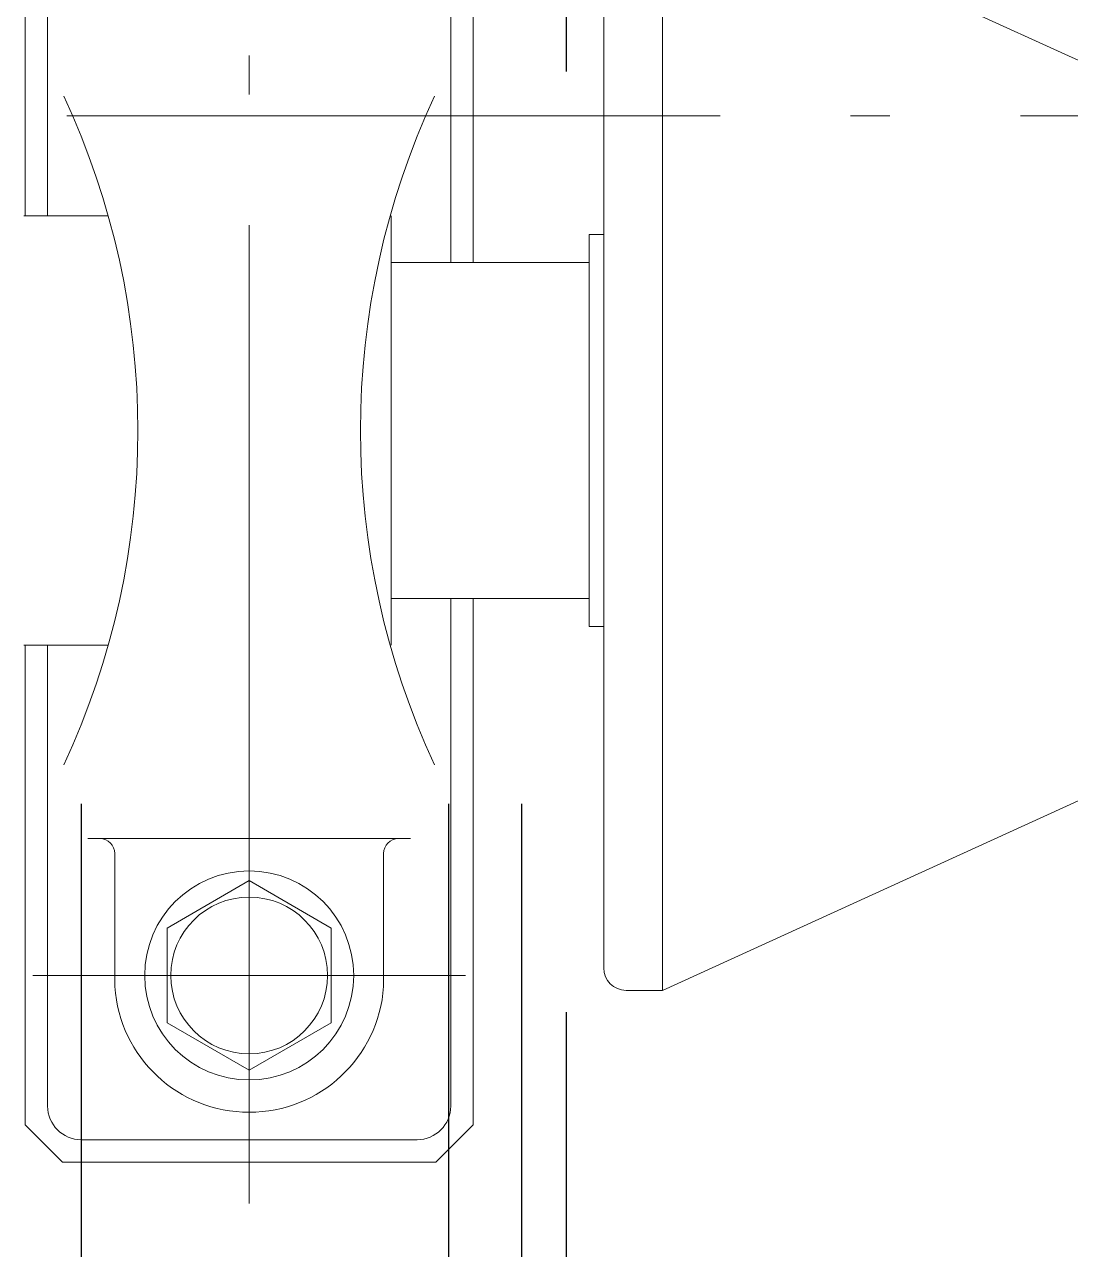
# Model space of a CAD drawing. Header units: millimetres. Extents: x 4969 to 37601, y -771 to 6478.
# Drawn here: x 9362.4 to 9502.5, y 955.9 to 1120 of the extents above; entities that cross this region are included whole.
import ezdxf

# ---------------------------------------------------------------- set-up
doc = ezdxf.new("R2010")
doc.units = ezdxf.units.MM
doc.header["$LTSCALE"] = 7
doc.header["$MEASUREMENT"] = 0
doc.linetypes.add('FC0300M0001$0$CENTER', pattern=[18.25, 12.5, -2.5, 0.75, -2.5])
doc.linetypes.add('REMOTE_CONTROLBOX$0$ACAD_ISO03W100', pattern=[30, 12, -18])
doc.layers.get('0').update_dxf_attribs({"linetype": 'CONTINUOUS'})
doc.layers.add('FC0300M0001$0$1', color=7, linetype='CONTINUOUS', lineweight=15)
doc.layers.add('FC0300M0001$0$2', color=3, linetype='FC0300M0001$0$CENTER', lineweight=5)

# ---------------------------------------------------------------- blocks, each defined once
blk = doc.blocks.new('A$C3FE10212')
at = {"layer": 'FC0300M0001$0$1'}
for p, q in [((-30, 95.5), (-30, 171)), ((30, 171), (30, 101.75)), ((-27, 95.5), (-27, 163.5)), ((27, 163.5), (27, 101.75)), ((-19, 73), (-19, 101.75)), ((18.89, 101.75), (30.2, 101.75)), ((-19, 73), (-19, 44.25)), ((-30, 50.5), (-30, -20)), ((-27, 50.5), (-27, -17.5)), ((18.89, 44.25), (30.2, 44.25)), ((27, -17.5), (27, 44.25)), ((30, -20), (30, 44.25)), ((-20, 18.33), (-21.6, 18.33)), ((-21.6, 18.33), (21.6, 18.33)), ((21.6, 18.33), (20, 18.33)), ((-18, -1.5), (-18, 16.33)), ((18, -1.5), (18, 16.33)), ((-30, -20), (-25, -25)), ((25, -25), (30, -20)), ((-22.5, -22), (22.5, -22)), ((-25, -25), (25, -25))]:
    blk.add_line(p, q, dxfattribs=at)
at = {"layer": 'FC0300M0001$0$1', "ltscale": 10}
for p, q in [((-132.34, 112.9), (-55.35, 148)), ((-55.35, -2), (-55.35, 148)), ((-47.5, 1), (-47.5, 145)), ((-47.5, 99.25), (-45.55, 99.25)), ((-45.55, 46.75), (-45.55, 99.25)), ((-45.55, 95.5), (-19, 95.5)), ((-45.55, 50.5), (-19, 50.5)), ((-47.5, 46.75), (-45.55, 46.75)), ((-132.34, 33.1), (-55.35, -2)), ((-50.5, -2), (-55.35, -2))]:
    blk.add_line(p, q, dxfattribs=at)
at = {"layer": 'FC0300M0001$0$1'}
blk.add_lwpolyline([(-11, -6.35), (0, -12.7), (11, -6.35), (11, 6.35), (0, 12.7), (-11, 6.35)], close=True, dxfattribs=at)
for radius in [14, 10.5]:
    blk.add_circle((0, 0), radius, dxfattribs=at)
for centre, radius, start, end in [((-120.91, 73), 106, 335, 25), ((120.91, 73), 106, 155, 205), ((-20, 16.33), 2, 0, 90), ((20, 16.33), 2, 90, 180), ((0, -0.29), 18.04, 183.8366, 356.1634), ((-22.5, -17.5), 4.5, 180, 270), ((22.5, -17.5), 4.5, 270, 0)]:
    blk.add_arc(centre, radius, start, end, dxfattribs=at)
at = {"layer": 'FC0300M0001$0$1', "ltscale": 10}
blk.add_arc((-50.5, 1), 3, 270, 0, dxfattribs=at)
at = {"layer": 'FC0300M0001$0$2'}
for p, q in [((0, 13), (0, 175.63)), ((0, -30.55), (0, 73)), ((-29, 0), (29, 0))]:
    blk.add_line(p, q, dxfattribs=at)

msp = doc.modelspace()

# ---------------------------------------------------------------- linework, layer by layer
at = {"color": 6, "linetype": 'REMOTE_CONTROLBOX$0$ACAD_ISO03W100'}
for p, q in [((9419.156, 1225.613, -0.01), (9419.156, 88.669, -0.01)), ((9428.962, 1225.613, -0.01), (9428.962, 77.607, -0.01))]:
    msp.add_line(p, q, dxfattribs=at)
at = {"color": 6, "linetype": 'REMOTE_CONTROLBOX$0$ACAD_ISO03W100', "elevation": -0.01}
for points in [[(9369.962, 1225.613), (9369.962, 99.317)], [(9434.962, 63.715), (9434.962, 1225.613)]]:
    msp.add_lwpolyline(points, dxfattribs=at)
at = {"layer": 'FC0300M0001$0$2'}
msp.add_line((9711.04, 1107.762, -0.01), (8819.624, 1107.762, -0.01), dxfattribs=at)

# ---------------------------------------------------------------- block references
at = {"xscale": -1}
msp.add_blockref('A$C3FE10212', (9392.462, 992.613, -0.01), dxfattribs=at)

doc.saveas('drawing.dxf')
